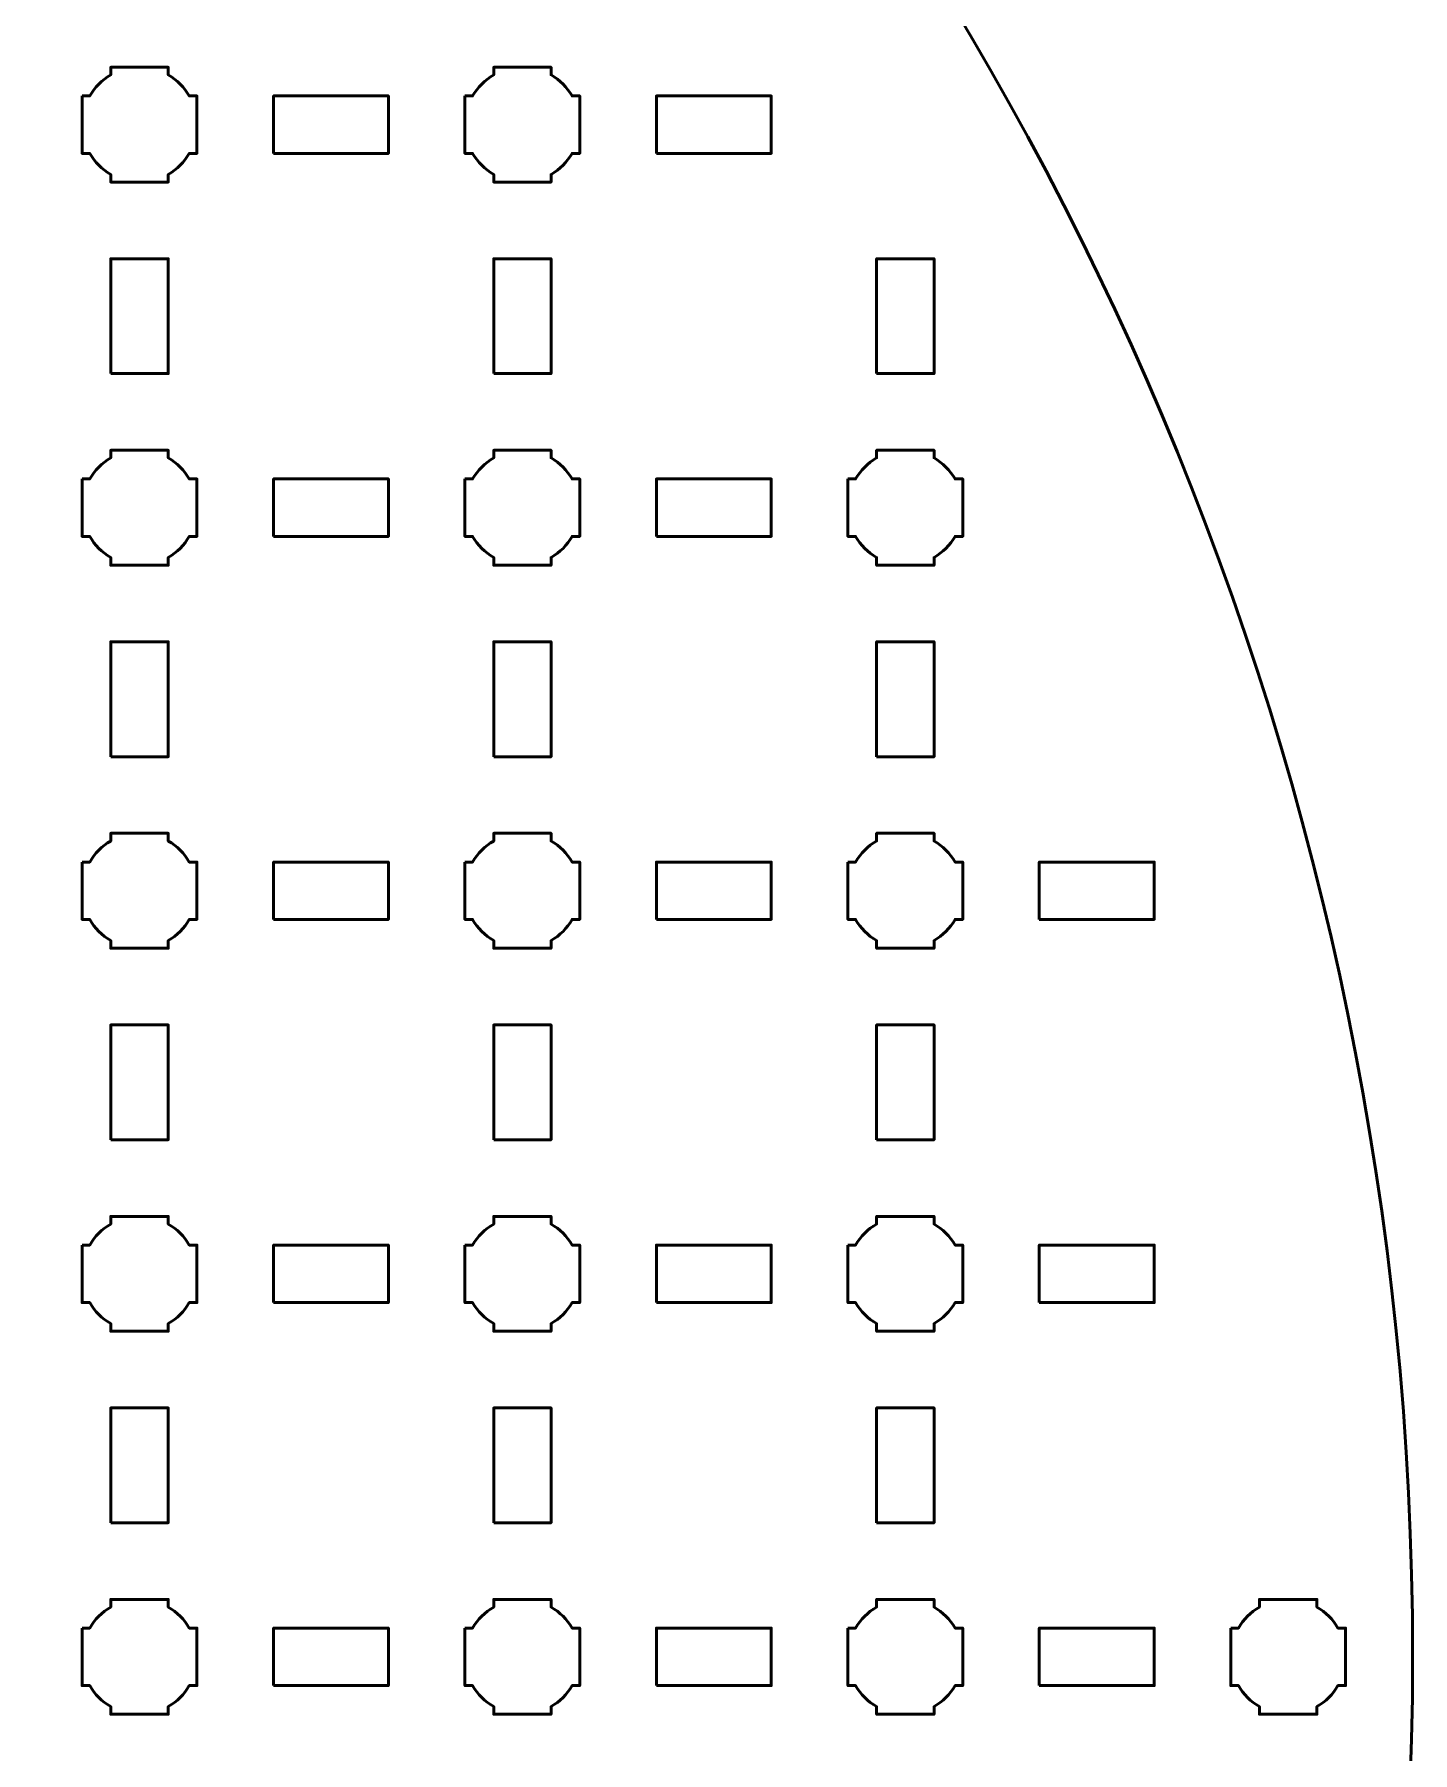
# Model space of a CAD drawing. Header units: centimetres. Extents: x -27.1 to 6.1, y -31.5 to 1.8.
# Drawn here: x -1.05 to 6.15, y -15.35 to -6.38 of the extents above; entities that cross this region are included whole.
import ezdxf

# ---------------------------------------------------------------- set-up
doc = ezdxf.new("R2010")
doc.units = ezdxf.units.CM
doc.header["$MEASUREMENT"] = 0
doc.layers.add('Layer 1', color=7, linetype='Continuous')

msp = doc.modelspace()

# ---------------------------------------------------------------- linework, layer by layer
at = {"layer": 'Layer 1', "lineweight": 53}
for points in [[(0.2, -7), (0.8, -7), (0.8, -6.7), (0.2, -6.7), (0.2, -7)], [(2.2, -7), (2.8, -7), (2.8, -6.7), (2.2, -6.7), (2.2, -7)], [(-0.65, -8.15), (-0.35, -8.15), (-0.35, -7.55), (-0.65, -7.55), (-0.65, -8.15)], [(1.35, -8.15), (1.65, -8.15), (1.65, -7.55), (1.35, -7.55), (1.35, -8.15)], [(3.35, -8.15), (3.65, -8.15), (3.65, -7.55), (3.35, -7.55), (3.35, -8.15)], [(0.2, -9), (0.8, -9), (0.8, -8.7), (0.2, -8.7), (0.2, -9)], [(2.2, -9), (2.8, -9), (2.8, -8.7), (2.2, -8.7), (2.2, -9)], [(-0.65, -10.15), (-0.35, -10.15), (-0.35, -9.55), (-0.65, -9.55), (-0.65, -10.15)], [(1.35, -10.15), (1.65, -10.15), (1.65, -9.55), (1.35, -9.55), (1.35, -10.15)], [(3.35, -10.15), (3.65, -10.15), (3.65, -9.55), (3.35, -9.55), (3.35, -10.15)], [(0.2, -11), (0.8, -11), (0.8, -10.7), (0.2, -10.7), (0.2, -11)], [(2.2, -11), (2.8, -11), (2.8, -10.7), (2.2, -10.7), (2.2, -11)], [(4.2, -11), (4.8, -11), (4.8, -10.7), (4.2, -10.7), (4.2, -11)], [(-0.65, -12.15), (-0.35, -12.15), (-0.35, -11.55), (-0.65, -11.55), (-0.65, -12.15)], [(1.35, -12.15), (1.65, -12.15), (1.65, -11.55), (1.35, -11.55), (1.35, -12.15)], [(3.35, -12.15), (3.65, -12.15), (3.65, -11.55), (3.35, -11.55), (3.35, -12.15)], [(0.2, -13), (0.8, -13), (0.8, -12.7), (0.2, -12.7), (0.2, -13)], [(2.2, -13), (2.8, -13), (2.8, -12.7), (2.2, -12.7), (2.2, -13)], [(4.2, -13), (4.8, -13), (4.8, -12.7), (4.2, -12.7), (4.2, -13)], [(-0.65, -14.15), (-0.35, -14.15), (-0.35, -13.55), (-0.65, -13.55), (-0.65, -14.15)], [(1.35, -14.15), (1.65, -14.15), (1.65, -13.55), (1.35, -13.55), (1.35, -14.15)], [(3.35, -14.15), (3.65, -14.15), (3.65, -13.55), (3.35, -13.55), (3.35, -14.15)], [(0.2, -15), (0.8, -15), (0.8, -14.7), (0.2, -14.7), (0.2, -15)], [(2.2, -15), (2.8, -15), (2.8, -14.7), (2.2, -14.7), (2.2, -15)], [(4.2, -15), (4.8, -15), (4.8, -14.7), (4.2, -14.7), (4.2, -15)]]:
    msp.add_lwpolyline(points, close=True, dxfattribs=at)
at = {"layer": 'Layer 1', "color": 250, "lineweight": 53}
msp.add_ellipse((-10.5, -14.85), major_axis=(0, 16.65), ratio=1, dxfattribs=at)
at = {"layer": 'Layer 1', "lineweight": 53}
for points in [[(-0.8, -6.7), (-0.8, -6.7), (-0.75985, -6.7), (-0.75985, -6.7), (-0.75985, -6.7), (-0.7335, -6.65447), (-0.69553, -6.6165), (-0.65, -6.59015), (-0.65, -6.59015), (-0.65, -6.59015), (-0.65, -6.55), (-0.65, -6.55), (-0.65, -6.55), (-0.65, -6.55), (-0.5, -6.55), (-0.5, -6.55), (-0.5, -6.55), (-0.5, -6.55), (-0.35, -6.55), (-0.35, -6.55), (-0.35, -6.55), (-0.35, -6.55), (-0.35, -6.59015), (-0.35, -6.59015), (-0.35, -6.59015), (-0.30447, -6.6165), (-0.2665, -6.65447), (-0.24015, -6.7), (-0.24015, -6.7), (-0.24015, -6.7), (-0.2, -6.7), (-0.2, -6.7), (-0.2, -6.7), (-0.2, -6.7), (-0.2, -6.85), (-0.2, -6.85), (-0.2, -6.85), (-0.2, -6.85), (-0.2, -7), (-0.2, -7), (-0.2, -7), (-0.2, -7), (-0.24015, -7), (-0.24015, -7), (-0.24015, -7), (-0.2665, -7.04553), (-0.30447, -7.0835), (-0.35, -7.10985), (-0.35, -7.10985), (-0.35, -7.10985), (-0.35, -7.15), (-0.35, -7.15), (-0.35, -7.15), (-0.35, -7.15), (-0.5, -7.15), (-0.5, -7.15), (-0.5, -7.15), (-0.5, -7.15), (-0.65, -7.15), (-0.65, -7.15), (-0.65, -7.15), (-0.65, -7.15), (-0.65, -7.10985), (-0.65, -7.10985), (-0.65, -7.10985), (-0.69553, -7.0835), (-0.7335, -7.04553), (-0.75985, -7), (-0.75985, -7), (-0.75985, -7), (-0.8, -7), (-0.8, -7), (-0.8, -7), (-0.8, -7), (-0.8, -6.85), (-0.8, -6.85), (-0.8, -6.85), (-0.8, -6.85), (-0.8, -6.7), (-0.8, -6.7)], [(1.2, -6.7), (1.2, -6.7), (1.24015, -6.7), (1.24015, -6.7), (1.24015, -6.7), (1.2665, -6.65447), (1.30447, -6.6165), (1.35, -6.59015), (1.35, -6.59015), (1.35, -6.59015), (1.35, -6.55), (1.35, -6.55), (1.35, -6.55), (1.35, -6.55), (1.5, -6.55), (1.5, -6.55), (1.5, -6.55), (1.5, -6.55), (1.65, -6.55), (1.65, -6.55), (1.65, -6.55), (1.65, -6.55), (1.65, -6.59015), (1.65, -6.59015), (1.65, -6.59015), (1.69553, -6.6165), (1.7335, -6.65447), (1.75985, -6.7), (1.75985, -6.7), (1.75985, -6.7), (1.8, -6.7), (1.8, -6.7), (1.8, -6.7), (1.8, -6.7), (1.8, -6.85), (1.8, -6.85), (1.8, -6.85), (1.8, -6.85), (1.8, -7), (1.8, -7), (1.8, -7), (1.8, -7), (1.75985, -7), (1.75985, -7), (1.75985, -7), (1.7335, -7.04553), (1.69553, -7.0835), (1.65, -7.10985), (1.65, -7.10985), (1.65, -7.10985), (1.65, -7.15), (1.65, -7.15), (1.65, -7.15), (1.65, -7.15), (1.5, -7.15), (1.5, -7.15), (1.5, -7.15), (1.5, -7.15), (1.35, -7.15), (1.35, -7.15), (1.35, -7.15), (1.35, -7.15), (1.35, -7.10985), (1.35, -7.10985), (1.35, -7.10985), (1.30447, -7.0835), (1.2665, -7.04553), (1.24015, -7), (1.24015, -7), (1.24015, -7), (1.2, -7), (1.2, -7), (1.2, -7), (1.2, -7), (1.2, -6.85), (1.2, -6.85), (1.2, -6.85), (1.2, -6.85), (1.2, -6.7), (1.2, -6.7)], [(-0.8, -8.7), (-0.8, -8.7), (-0.75985, -8.7), (-0.75985, -8.7), (-0.75985, -8.7), (-0.7335, -8.65447), (-0.69553, -8.6165), (-0.65, -8.59015), (-0.65, -8.59015), (-0.65, -8.59015), (-0.65, -8.55), (-0.65, -8.55), (-0.65, -8.55), (-0.65, -8.55), (-0.5, -8.55), (-0.5, -8.55), (-0.5, -8.55), (-0.5, -8.55), (-0.35, -8.55), (-0.35, -8.55), (-0.35, -8.55), (-0.35, -8.55), (-0.35, -8.59015), (-0.35, -8.59015), (-0.35, -8.59015), (-0.30447, -8.6165), (-0.2665, -8.65447), (-0.24015, -8.7), (-0.24015, -8.7), (-0.24015, -8.7), (-0.2, -8.7), (-0.2, -8.7), (-0.2, -8.7), (-0.2, -8.7), (-0.2, -8.85), (-0.2, -8.85), (-0.2, -8.85), (-0.2, -8.85), (-0.2, -9), (-0.2, -9), (-0.2, -9), (-0.2, -9), (-0.24015, -9), (-0.24015, -9), (-0.24015, -9), (-0.2665, -9.04553), (-0.30447, -9.0835), (-0.35, -9.10985), (-0.35, -9.10985), (-0.35, -9.10985), (-0.35, -9.15), (-0.35, -9.15), (-0.35, -9.15), (-0.35, -9.15), (-0.5, -9.15), (-0.5, -9.15), (-0.5, -9.15), (-0.5, -9.15), (-0.65, -9.15), (-0.65, -9.15), (-0.65, -9.15), (-0.65, -9.15), (-0.65, -9.10985), (-0.65, -9.10985), (-0.65, -9.10985), (-0.69553, -9.0835), (-0.7335, -9.04553), (-0.75985, -9), (-0.75985, -9), (-0.75985, -9), (-0.8, -9), (-0.8, -9), (-0.8, -9), (-0.8, -9), (-0.8, -8.85), (-0.8, -8.85), (-0.8, -8.85), (-0.8, -8.85), (-0.8, -8.7), (-0.8, -8.7)], [(1.2, -8.7), (1.2, -8.7), (1.24015, -8.7), (1.24015, -8.7), (1.24015, -8.7), (1.2665, -8.65447), (1.30447, -8.6165), (1.35, -8.59015), (1.35, -8.59015), (1.35, -8.59015), (1.35, -8.55), (1.35, -8.55), (1.35, -8.55), (1.35, -8.55), (1.5, -8.55), (1.5, -8.55), (1.5, -8.55), (1.5, -8.55), (1.65, -8.55), (1.65, -8.55), (1.65, -8.55), (1.65, -8.55), (1.65, -8.59015), (1.65, -8.59015), (1.65, -8.59015), (1.69553, -8.6165), (1.7335, -8.65447), (1.75985, -8.7), (1.75985, -8.7), (1.75985, -8.7), (1.8, -8.7), (1.8, -8.7), (1.8, -8.7), (1.8, -8.7), (1.8, -8.85), (1.8, -8.85), (1.8, -8.85), (1.8, -8.85), (1.8, -9), (1.8, -9), (1.8, -9), (1.8, -9), (1.75985, -9), (1.75985, -9), (1.75985, -9), (1.7335, -9.04553), (1.69553, -9.0835), (1.65, -9.10985), (1.65, -9.10985), (1.65, -9.10985), (1.65, -9.15), (1.65, -9.15), (1.65, -9.15), (1.65, -9.15), (1.5, -9.15), (1.5, -9.15), (1.5, -9.15), (1.5, -9.15), (1.35, -9.15), (1.35, -9.15), (1.35, -9.15), (1.35, -9.15), (1.35, -9.10985), (1.35, -9.10985), (1.35, -9.10985), (1.30447, -9.0835), (1.2665, -9.04553), (1.24015, -9), (1.24015, -9), (1.24015, -9), (1.2, -9), (1.2, -9), (1.2, -9), (1.2, -9), (1.2, -8.85), (1.2, -8.85), (1.2, -8.85), (1.2, -8.85), (1.2, -8.7), (1.2, -8.7)], [(3.2, -8.7), (3.2, -8.7), (3.24015, -8.7), (3.24015, -8.7), (3.24015, -8.7), (3.2665, -8.65447), (3.30447, -8.6165), (3.35, -8.59015), (3.35, -8.59015), (3.35, -8.59015), (3.35, -8.55), (3.35, -8.55), (3.35, -8.55), (3.35, -8.55), (3.5, -8.55), (3.5, -8.55), (3.5, -8.55), (3.5, -8.55), (3.65, -8.55), (3.65, -8.55), (3.65, -8.55), (3.65, -8.55), (3.65, -8.59015), (3.65, -8.59015), (3.65, -8.59015), (3.69553, -8.6165), (3.7335, -8.65447), (3.75985, -8.7), (3.75985, -8.7), (3.75985, -8.7), (3.8, -8.7), (3.8, -8.7), (3.8, -8.7), (3.8, -8.7), (3.8, -8.85), (3.8, -8.85), (3.8, -8.85), (3.8, -8.85), (3.8, -9), (3.8, -9), (3.8, -9), (3.8, -9), (3.75985, -9), (3.75985, -9), (3.75985, -9), (3.7335, -9.04553), (3.69553, -9.0835), (3.65, -9.10985), (3.65, -9.10985), (3.65, -9.10985), (3.65, -9.15), (3.65, -9.15), (3.65, -9.15), (3.65, -9.15), (3.5, -9.15), (3.5, -9.15), (3.5, -9.15), (3.5, -9.15), (3.35, -9.15), (3.35, -9.15), (3.35, -9.15), (3.35, -9.15), (3.35, -9.10985), (3.35, -9.10985), (3.35, -9.10985), (3.30447, -9.0835), (3.2665, -9.04553), (3.24015, -9), (3.24015, -9), (3.24015, -9), (3.2, -9), (3.2, -9), (3.2, -9), (3.2, -9), (3.2, -8.85), (3.2, -8.85), (3.2, -8.85), (3.2, -8.85), (3.2, -8.7), (3.2, -8.7)], [(-0.8, -10.7), (-0.8, -10.7), (-0.75985, -10.7), (-0.75985, -10.7), (-0.75985, -10.7), (-0.7335, -10.65447), (-0.69553, -10.6165), (-0.65, -10.59015), (-0.65, -10.59015), (-0.65, -10.59015), (-0.65, -10.55), (-0.65, -10.55), (-0.65, -10.55), (-0.65, -10.55), (-0.5, -10.55), (-0.5, -10.55), (-0.5, -10.55), (-0.5, -10.55), (-0.35, -10.55), (-0.35, -10.55), (-0.35, -10.55), (-0.35, -10.55), (-0.35, -10.59015), (-0.35, -10.59015), (-0.35, -10.59015), (-0.30447, -10.6165), (-0.2665, -10.65447), (-0.24015, -10.7), (-0.24015, -10.7), (-0.24015, -10.7), (-0.2, -10.7), (-0.2, -10.7), (-0.2, -10.7), (-0.2, -10.7), (-0.2, -10.85), (-0.2, -10.85), (-0.2, -10.85), (-0.2, -10.85), (-0.2, -11), (-0.2, -11), (-0.2, -11), (-0.2, -11), (-0.24015, -11), (-0.24015, -11), (-0.24015, -11), (-0.2665, -11.04553), (-0.30447, -11.0835), (-0.35, -11.10985), (-0.35, -11.10985), (-0.35, -11.10985), (-0.35, -11.15), (-0.35, -11.15), (-0.35, -11.15), (-0.35, -11.15), (-0.5, -11.15), (-0.5, -11.15), (-0.5, -11.15), (-0.5, -11.15), (-0.65, -11.15), (-0.65, -11.15), (-0.65, -11.15), (-0.65, -11.15), (-0.65, -11.10985), (-0.65, -11.10985), (-0.65, -11.10985), (-0.69553, -11.0835), (-0.7335, -11.04553), (-0.75985, -11), (-0.75985, -11), (-0.75985, -11), (-0.8, -11), (-0.8, -11), (-0.8, -11), (-0.8, -11), (-0.8, -10.85), (-0.8, -10.85), (-0.8, -10.85), (-0.8, -10.85), (-0.8, -10.7), (-0.8, -10.7)], [(1.2, -10.7), (1.2, -10.7), (1.24015, -10.7), (1.24015, -10.7), (1.24015, -10.7), (1.2665, -10.65447), (1.30447, -10.6165), (1.35, -10.59015), (1.35, -10.59015), (1.35, -10.59015), (1.35, -10.55), (1.35, -10.55), (1.35, -10.55), (1.35, -10.55), (1.5, -10.55), (1.5, -10.55), (1.5, -10.55), (1.5, -10.55), (1.65, -10.55), (1.65, -10.55), (1.65, -10.55), (1.65, -10.55), (1.65, -10.59015), (1.65, -10.59015), (1.65, -10.59015), (1.69553, -10.6165), (1.7335, -10.65447), (1.75985, -10.7), (1.75985, -10.7), (1.75985, -10.7), (1.8, -10.7), (1.8, -10.7), (1.8, -10.7), (1.8, -10.7), (1.8, -10.85), (1.8, -10.85), (1.8, -10.85), (1.8, -10.85), (1.8, -11), (1.8, -11), (1.8, -11), (1.8, -11), (1.75985, -11), (1.75985, -11), (1.75985, -11), (1.7335, -11.04553), (1.69553, -11.0835), (1.65, -11.10985), (1.65, -11.10985), (1.65, -11.10985), (1.65, -11.15), (1.65, -11.15), (1.65, -11.15), (1.65, -11.15), (1.5, -11.15), (1.5, -11.15), (1.5, -11.15), (1.5, -11.15), (1.35, -11.15), (1.35, -11.15), (1.35, -11.15), (1.35, -11.15), (1.35, -11.10985), (1.35, -11.10985), (1.35, -11.10985), (1.30447, -11.0835), (1.2665, -11.04553), (1.24015, -11), (1.24015, -11), (1.24015, -11), (1.2, -11), (1.2, -11), (1.2, -11), (1.2, -11), (1.2, -10.85), (1.2, -10.85), (1.2, -10.85), (1.2, -10.85), (1.2, -10.7), (1.2, -10.7)], [(3.2, -10.7), (3.2, -10.7), (3.24015, -10.7), (3.24015, -10.7), (3.24015, -10.7), (3.2665, -10.65447), (3.30447, -10.6165), (3.35, -10.59015), (3.35, -10.59015), (3.35, -10.59015), (3.35, -10.55), (3.35, -10.55), (3.35, -10.55), (3.35, -10.55), (3.5, -10.55), (3.5, -10.55), (3.5, -10.55), (3.5, -10.55), (3.65, -10.55), (3.65, -10.55), (3.65, -10.55), (3.65, -10.55), (3.65, -10.59015), (3.65, -10.59015), (3.65, -10.59015), (3.69553, -10.6165), (3.7335, -10.65447), (3.75985, -10.7), (3.75985, -10.7), (3.75985, -10.7), (3.8, -10.7), (3.8, -10.7), (3.8, -10.7), (3.8, -10.7), (3.8, -10.85), (3.8, -10.85), (3.8, -10.85), (3.8, -10.85), (3.8, -11), (3.8, -11), (3.8, -11), (3.8, -11), (3.75985, -11), (3.75985, -11), (3.75985, -11), (3.7335, -11.04553), (3.69553, -11.0835), (3.65, -11.10985), (3.65, -11.10985), (3.65, -11.10985), (3.65, -11.15), (3.65, -11.15), (3.65, -11.15), (3.65, -11.15), (3.5, -11.15), (3.5, -11.15), (3.5, -11.15), (3.5, -11.15), (3.35, -11.15), (3.35, -11.15), (3.35, -11.15), (3.35, -11.15), (3.35, -11.10985), (3.35, -11.10985), (3.35, -11.10985), (3.30447, -11.0835), (3.2665, -11.04553), (3.24015, -11), (3.24015, -11), (3.24015, -11), (3.2, -11), (3.2, -11), (3.2, -11), (3.2, -11), (3.2, -10.85), (3.2, -10.85), (3.2, -10.85), (3.2, -10.85), (3.2, -10.7), (3.2, -10.7)], [(-0.8, -12.7), (-0.8, -12.7), (-0.75985, -12.7), (-0.75985, -12.7), (-0.75985, -12.7), (-0.7335, -12.65447), (-0.69553, -12.6165), (-0.65, -12.59015), (-0.65, -12.59015), (-0.65, -12.59015), (-0.65, -12.55), (-0.65, -12.55), (-0.65, -12.55), (-0.65, -12.55), (-0.5, -12.55), (-0.5, -12.55), (-0.5, -12.55), (-0.5, -12.55), (-0.35, -12.55), (-0.35, -12.55), (-0.35, -12.55), (-0.35, -12.55), (-0.35, -12.59015), (-0.35, -12.59015), (-0.35, -12.59015), (-0.30447, -12.6165), (-0.2665, -12.65447), (-0.24015, -12.7), (-0.24015, -12.7), (-0.24015, -12.7), (-0.2, -12.7), (-0.2, -12.7), (-0.2, -12.7), (-0.2, -12.7), (-0.2, -12.85), (-0.2, -12.85), (-0.2, -12.85), (-0.2, -12.85), (-0.2, -13), (-0.2, -13), (-0.2, -13), (-0.2, -13), (-0.24015, -13), (-0.24015, -13), (-0.24015, -13), (-0.2665, -13.04553), (-0.30447, -13.0835), (-0.35, -13.10985), (-0.35, -13.10985), (-0.35, -13.10985), (-0.35, -13.15), (-0.35, -13.15), (-0.35, -13.15), (-0.35, -13.15), (-0.5, -13.15), (-0.5, -13.15), (-0.5, -13.15), (-0.5, -13.15), (-0.65, -13.15), (-0.65, -13.15), (-0.65, -13.15), (-0.65, -13.15), (-0.65, -13.10985), (-0.65, -13.10985), (-0.65, -13.10985), (-0.69553, -13.0835), (-0.7335, -13.04553), (-0.75985, -13), (-0.75985, -13), (-0.75985, -13), (-0.8, -13), (-0.8, -13), (-0.8, -13), (-0.8, -13), (-0.8, -12.85), (-0.8, -12.85), (-0.8, -12.85), (-0.8, -12.85), (-0.8, -12.7), (-0.8, -12.7)], [(1.2, -12.7), (1.2, -12.7), (1.24015, -12.7), (1.24015, -12.7), (1.24015, -12.7), (1.2665, -12.65447), (1.30447, -12.6165), (1.35, -12.59015), (1.35, -12.59015), (1.35, -12.59015), (1.35, -12.55), (1.35, -12.55), (1.35, -12.55), (1.35, -12.55), (1.5, -12.55), (1.5, -12.55), (1.5, -12.55), (1.5, -12.55), (1.65, -12.55), (1.65, -12.55), (1.65, -12.55), (1.65, -12.55), (1.65, -12.59015), (1.65, -12.59015), (1.65, -12.59015), (1.69553, -12.6165), (1.7335, -12.65447), (1.75985, -12.7), (1.75985, -12.7), (1.75985, -12.7), (1.8, -12.7), (1.8, -12.7), (1.8, -12.7), (1.8, -12.7), (1.8, -12.85), (1.8, -12.85), (1.8, -12.85), (1.8, -12.85), (1.8, -13), (1.8, -13), (1.8, -13), (1.8, -13), (1.75985, -13), (1.75985, -13), (1.75985, -13), (1.7335, -13.04553), (1.69553, -13.0835), (1.65, -13.10985), (1.65, -13.10985), (1.65, -13.10985), (1.65, -13.15), (1.65, -13.15), (1.65, -13.15), (1.65, -13.15), (1.5, -13.15), (1.5, -13.15), (1.5, -13.15), (1.5, -13.15), (1.35, -13.15), (1.35, -13.15), (1.35, -13.15), (1.35, -13.15), (1.35, -13.10985), (1.35, -13.10985), (1.35, -13.10985), (1.30447, -13.0835), (1.2665, -13.04553), (1.24015, -13), (1.24015, -13), (1.24015, -13), (1.2, -13), (1.2, -13), (1.2, -13), (1.2, -13), (1.2, -12.85), (1.2, -12.85), (1.2, -12.85), (1.2, -12.85), (1.2, -12.7), (1.2, -12.7)], [(3.2, -12.7), (3.2, -12.7), (3.24015, -12.7), (3.24015, -12.7), (3.24015, -12.7), (3.2665, -12.65447), (3.30447, -12.6165), (3.35, -12.59015), (3.35, -12.59015), (3.35, -12.59015), (3.35, -12.55), (3.35, -12.55), (3.35, -12.55), (3.35, -12.55), (3.5, -12.55), (3.5, -12.55), (3.5, -12.55), (3.5, -12.55), (3.65, -12.55), (3.65, -12.55), (3.65, -12.55), (3.65, -12.55), (3.65, -12.59015), (3.65, -12.59015), (3.65, -12.59015), (3.69553, -12.6165), (3.7335, -12.65447), (3.75985, -12.7), (3.75985, -12.7), (3.75985, -12.7), (3.8, -12.7), (3.8, -12.7), (3.8, -12.7), (3.8, -12.7), (3.8, -12.85), (3.8, -12.85), (3.8, -12.85), (3.8, -12.85), (3.8, -13), (3.8, -13), (3.8, -13), (3.8, -13), (3.75985, -13), (3.75985, -13), (3.75985, -13), (3.7335, -13.04553), (3.69553, -13.0835), (3.65, -13.10985), (3.65, -13.10985), (3.65, -13.10985), (3.65, -13.15), (3.65, -13.15), (3.65, -13.15), (3.65, -13.15), (3.5, -13.15), (3.5, -13.15), (3.5, -13.15), (3.5, -13.15), (3.35, -13.15), (3.35, -13.15), (3.35, -13.15), (3.35, -13.15), (3.35, -13.10985), (3.35, -13.10985), (3.35, -13.10985), (3.30447, -13.0835), (3.2665, -13.04553), (3.24015, -13), (3.24015, -13), (3.24015, -13), (3.2, -13), (3.2, -13), (3.2, -13), (3.2, -13), (3.2, -12.85), (3.2, -12.85), (3.2, -12.85), (3.2, -12.85), (3.2, -12.7), (3.2, -12.7)], [(-0.8, -14.7), (-0.8, -14.7), (-0.75985, -14.7), (-0.75985, -14.7), (-0.75985, -14.7), (-0.7335, -14.65447), (-0.69553, -14.6165), (-0.65, -14.59015), (-0.65, -14.59015), (-0.65, -14.59015), (-0.65, -14.55), (-0.65, -14.55), (-0.65, -14.55), (-0.65, -14.55), (-0.5, -14.55), (-0.5, -14.55), (-0.5, -14.55), (-0.5, -14.55), (-0.35, -14.55), (-0.35, -14.55), (-0.35, -14.55), (-0.35, -14.55), (-0.35, -14.59015), (-0.35, -14.59015), (-0.35, -14.59015), (-0.30447, -14.6165), (-0.2665, -14.65447), (-0.24015, -14.7), (-0.24015, -14.7), (-0.24015, -14.7), (-0.2, -14.7), (-0.2, -14.7), (-0.2, -14.7), (-0.2, -14.7), (-0.2, -14.85), (-0.2, -14.85), (-0.2, -14.85), (-0.2, -14.85), (-0.2, -15), (-0.2, -15), (-0.2, -15), (-0.2, -15), (-0.24015, -15), (-0.24015, -15), (-0.24015, -15), (-0.2665, -15.04553), (-0.30447, -15.0835), (-0.35, -15.10985), (-0.35, -15.10985), (-0.35, -15.10985), (-0.35, -15.15), (-0.35, -15.15), (-0.35, -15.15), (-0.35, -15.15), (-0.5, -15.15), (-0.5, -15.15), (-0.5, -15.15), (-0.5, -15.15), (-0.65, -15.15), (-0.65, -15.15), (-0.65, -15.15), (-0.65, -15.15), (-0.65, -15.10985), (-0.65, -15.10985), (-0.65, -15.10985), (-0.69553, -15.0835), (-0.7335, -15.04553), (-0.75985, -15), (-0.75985, -15), (-0.75985, -15), (-0.8, -15), (-0.8, -15), (-0.8, -15), (-0.8, -15), (-0.8, -14.85), (-0.8, -14.85), (-0.8, -14.85), (-0.8, -14.85), (-0.8, -14.7), (-0.8, -14.7)], [(1.2, -14.7), (1.2, -14.7), (1.24015, -14.7), (1.24015, -14.7), (1.24015, -14.7), (1.2665, -14.65447), (1.30447, -14.6165), (1.35, -14.59015), (1.35, -14.59015), (1.35, -14.59015), (1.35, -14.55), (1.35, -14.55), (1.35, -14.55), (1.35, -14.55), (1.5, -14.55), (1.5, -14.55), (1.5, -14.55), (1.5, -14.55), (1.65, -14.55), (1.65, -14.55), (1.65, -14.55), (1.65, -14.55), (1.65, -14.59015), (1.65, -14.59015), (1.65, -14.59015), (1.69553, -14.6165), (1.7335, -14.65447), (1.75985, -14.7), (1.75985, -14.7), (1.75985, -14.7), (1.8, -14.7), (1.8, -14.7), (1.8, -14.7), (1.8, -14.7), (1.8, -14.85), (1.8, -14.85), (1.8, -14.85), (1.8, -14.85), (1.8, -15), (1.8, -15), (1.8, -15), (1.8, -15), (1.75985, -15), (1.75985, -15), (1.75985, -15), (1.7335, -15.04553), (1.69553, -15.0835), (1.65, -15.10985), (1.65, -15.10985), (1.65, -15.10985), (1.65, -15.15), (1.65, -15.15), (1.65, -15.15), (1.65, -15.15), (1.5, -15.15), (1.5, -15.15), (1.5, -15.15), (1.5, -15.15), (1.35, -15.15), (1.35, -15.15), (1.35, -15.15), (1.35, -15.15), (1.35, -15.10985), (1.35, -15.10985), (1.35, -15.10985), (1.30447, -15.0835), (1.2665, -15.04553), (1.24015, -15), (1.24015, -15), (1.24015, -15), (1.2, -15), (1.2, -15), (1.2, -15), (1.2, -15), (1.2, -14.85), (1.2, -14.85), (1.2, -14.85), (1.2, -14.85), (1.2, -14.7), (1.2, -14.7)], [(3.2, -14.7), (3.2, -14.7), (3.24015, -14.7), (3.24015, -14.7), (3.24015, -14.7), (3.2665, -14.65447), (3.30447, -14.6165), (3.35, -14.59015), (3.35, -14.59015), (3.35, -14.59015), (3.35, -14.55), (3.35, -14.55), (3.35, -14.55), (3.35, -14.55), (3.5, -14.55), (3.5, -14.55), (3.5, -14.55), (3.5, -14.55), (3.65, -14.55), (3.65, -14.55), (3.65, -14.55), (3.65, -14.55), (3.65, -14.59015), (3.65, -14.59015), (3.65, -14.59015), (3.69553, -14.6165), (3.7335, -14.65447), (3.75985, -14.7), (3.75985, -14.7), (3.75985, -14.7), (3.8, -14.7), (3.8, -14.7), (3.8, -14.7), (3.8, -14.7), (3.8, -14.85), (3.8, -14.85), (3.8, -14.85), (3.8, -14.85), (3.8, -15), (3.8, -15), (3.8, -15), (3.8, -15), (3.75985, -15), (3.75985, -15), (3.75985, -15), (3.7335, -15.04553), (3.69553, -15.0835), (3.65, -15.10985), (3.65, -15.10985), (3.65, -15.10985), (3.65, -15.15), (3.65, -15.15), (3.65, -15.15), (3.65, -15.15), (3.5, -15.15), (3.5, -15.15), (3.5, -15.15), (3.5, -15.15), (3.35, -15.15), (3.35, -15.15), (3.35, -15.15), (3.35, -15.15), (3.35, -15.10985), (3.35, -15.10985), (3.35, -15.10985), (3.30447, -15.0835), (3.2665, -15.04553), (3.24015, -15), (3.24015, -15), (3.24015, -15), (3.2, -15), (3.2, -15), (3.2, -15), (3.2, -15), (3.2, -14.85), (3.2, -14.85), (3.2, -14.85), (3.2, -14.85), (3.2, -14.7), (3.2, -14.7)], [(5.2, -14.7), (5.2, -14.7), (5.24015, -14.7), (5.24015, -14.7), (5.24015, -14.7), (5.2665, -14.65447), (5.30447, -14.6165), (5.35, -14.59015), (5.35, -14.59015), (5.35, -14.59015), (5.35, -14.55), (5.35, -14.55), (5.35, -14.55), (5.35, -14.55), (5.5, -14.55), (5.5, -14.55), (5.5, -14.55), (5.5, -14.55), (5.65, -14.55), (5.65, -14.55), (5.65, -14.55), (5.65, -14.55), (5.65, -14.59015), (5.65, -14.59015), (5.65, -14.59015), (5.69553, -14.6165), (5.7335, -14.65447), (5.75985, -14.7), (5.75985, -14.7), (5.75985, -14.7), (5.8, -14.7), (5.8, -14.7), (5.8, -14.7), (5.8, -14.7), (5.8, -14.85), (5.8, -14.85), (5.8, -14.85), (5.8, -14.85), (5.8, -15), (5.8, -15), (5.8, -15), (5.8, -15), (5.75985, -15), (5.75985, -15), (5.75985, -15), (5.7335, -15.04553), (5.69553, -15.0835), (5.65, -15.10985), (5.65, -15.10985), (5.65, -15.10985), (5.65, -15.15), (5.65, -15.15), (5.65, -15.15), (5.65, -15.15), (5.5, -15.15), (5.5, -15.15), (5.5, -15.15), (5.5, -15.15), (5.35, -15.15), (5.35, -15.15), (5.35, -15.15), (5.35, -15.15), (5.35, -15.10985), (5.35, -15.10985), (5.35, -15.10985), (5.30447, -15.0835), (5.2665, -15.04553), (5.24015, -15), (5.24015, -15), (5.24015, -15), (5.2, -15), (5.2, -15), (5.2, -15), (5.2, -15), (5.2, -14.85), (5.2, -14.85), (5.2, -14.85), (5.2, -14.85), (5.2, -14.7), (5.2, -14.7)]]:
    msp.add_open_spline(points, degree=3, knots=[0, 0, 0, 0, 0.05, 0.05, 0.05, 0.05, 0.1, 0.1, 0.1, 0.1, 0.15, 0.15, 0.15, 0.15, 0.2, 0.2, 0.2, 0.2, 0.25, 0.25, 0.25, 0.25, 0.3, 0.3, 0.3, 0.3, 0.35, 0.35, 0.35, 0.35, 0.4, 0.4, 0.4, 0.4, 0.45, 0.45, 0.45, 0.45, 0.5, 0.5, 0.5, 0.5, 0.55, 0.55, 0.55, 0.55, 0.6, 0.6, 0.6, 0.6, 0.65, 0.65, 0.65, 0.65, 0.7, 0.7, 0.7, 0.7, 0.75, 0.75, 0.75, 0.75, 0.8, 0.8, 0.8, 0.8, 0.85, 0.85, 0.85, 0.85, 0.9, 0.9, 0.9, 0.9, 0.95, 0.95, 0.95, 0.95, 1, 1, 1, 1], dxfattribs=at)

doc.saveas('drawing.dxf')
